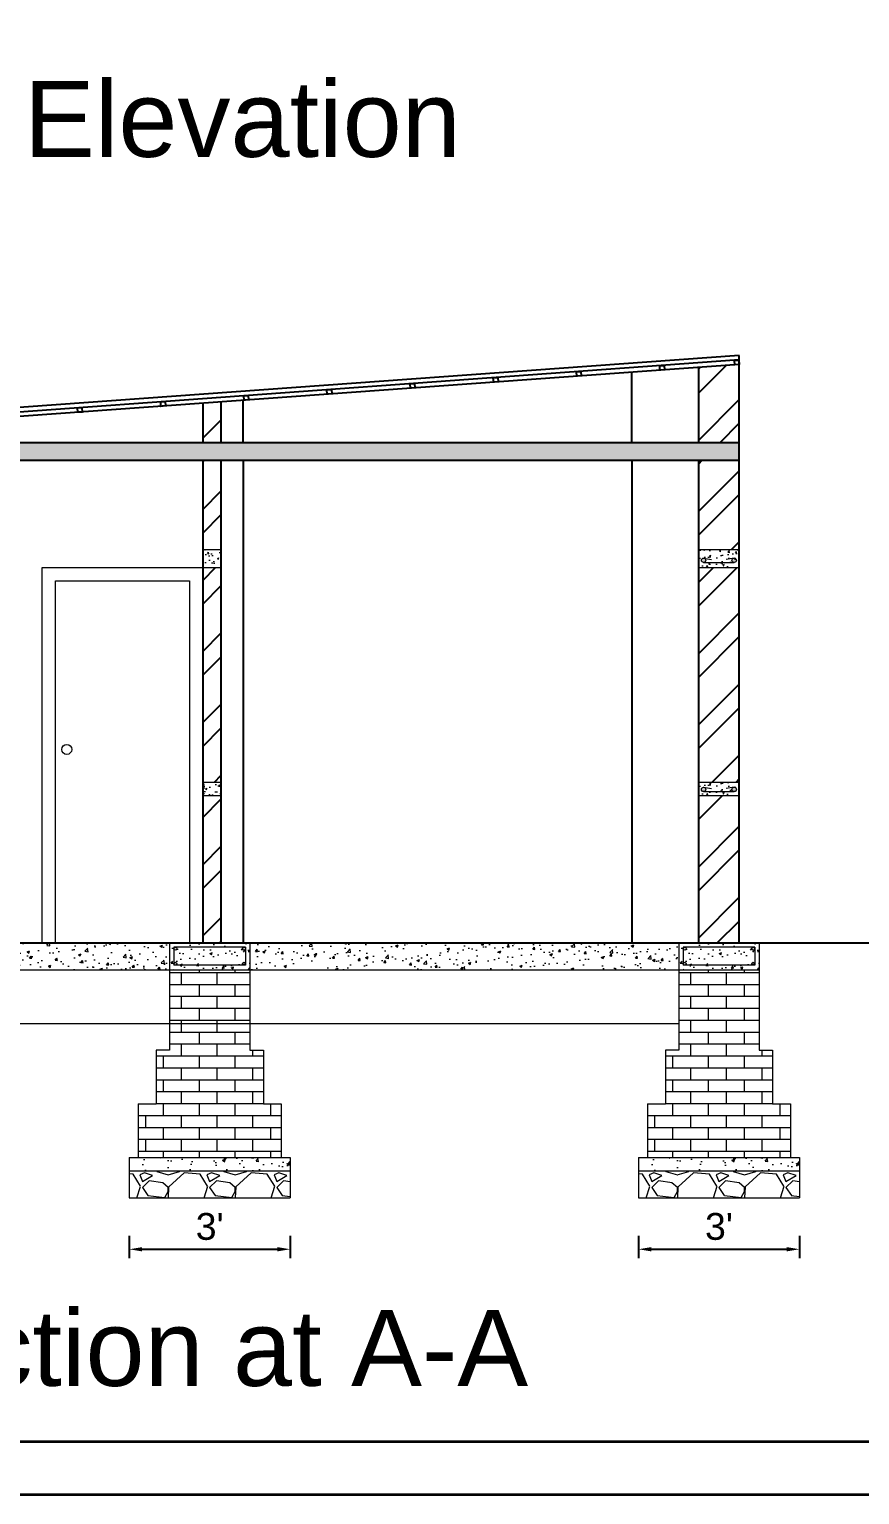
# Model space of a CAD drawing. Header units: inches. Extents: x 54699 to 80583, y -8431 to -3547.
# Drawn here: x 75685.6 to 75871.4, y -8431.4 to -8103.5 of the extents above; entities that cross this region are included whole.
import ezdxf

# ---------------------------------------------------------------- set-up
doc = ezdxf.new("R2010")
doc.units = ezdxf.units.IN
doc.header["$LTSCALE"] = 0.5
doc.header["$MEASUREMENT"] = 0
doc.header["$PDMODE"] = 66
for name, color, linetype, lineweight in [('door', 202, 'Continuous', 5), ('steps', 253, 'Continuous', 20), ('Toilet', 7, 'Continuous', 25), ('WALL - A', 1, 'Continuous', 40)]:
    doc.layers.add(name, color=color, linetype=linetype, lineweight=lineweight)
doc.layers.add('Normal Wall', color=7, linetype='Continuous', lineweight=35, true_color=0xffaf89)
doc.styles.add('Lettring Text', font='arial.ttf')
doc.styles.get("Standard").update_dxf_attribs({"font": 'arial.ttf'})
doc.dimstyles.new('Copy of Standard', dxfattribs={"dimtxt": 6, "dimasz": 2.875, "dimexe": 2, "dimexo": 4, "dimgap": 2, "dimtad": 1, "dimdec": 0, "dimrnd": 1, "dimzin": 0, "dimdsep": 46, "dimlunit": 4, "dimtxsty": 'Lettring Text', "dimcen": 0.1, "dimclrd": 7, "dimclre": 7, "dimclrt": 7, "dimazin": 0, "dimtfac": 0.645, "dimtdec": 0, "dimtmove": 1, "dimatfit": 0, "dimfxl": 3, "dimfxlon": 1, "dimtfillclr": 256, "dimtolj": 1, "dimtzin": 0, "dimlwd": -1, "dimlwe": -1, "dimarcsym": 2})
pattern_1 = [(50, (-4317.0094, -2768.4244), (5.73808146, -0.50201708), [0.6, -6.6]), (355, (-4317.0094, -2768.4244), (-1.11001067, 6.01753707), [0.48, -5.28]), (100.4514445, (-4316.531, -2768.466), (4.62807077, 5.51551993), [0.50992154, -5.6091369]), (46.1842, (-4317.0094, -2766.8244), (8.53793065, -1.32415425), [0.9, -9.9]), (96.635635, (-4316.298, -2766.935), (7.4772956, 7.7929488), [0.7648827, -8.4137101]), (351.184164, (-4317.009, -2766.824), (7.4772956, 7.7929488), [0.72, -7.92]), (21, (-4316.2094, -2767.2244), (4.77525642, -3.22095113), [0.6, -6.6]), (326, (-4316.2094, -2767.2244), (1.94652266, 5.80120036), [0.48, -5.28]), (71.451445, (-4315.8115, -2767.493), (6.721779, 2.58024922), [0.5099215, -5.6091369]), (37.5, (-4317.0094, -2768.4244), (0.09727884, 2.66315083), [0, -5.216, 0, -5.36, 0, -5.3]), (7.5, (-4317.0094, -2768.4244), (2.1045563, 3.1552937), [0, -3.056, 0, -5.096, 0, -2.02]), (327.5, (-4318.7934, -2768.4244), (4.27057949, -0.180438974), [0, -2, 0, -6.24, 0, -8.28]), (317.5, (-4319.5934, -2768.4244), (4.66548935, 0.80083986), [0, -2.6, 0, -4.144, 0, -5.88])]
pattern_2 = [(45, (-4317.009, -2768.424), (-7.9549513, 7.9549513), []), (45, (-4311.706, -2768.424), (-7.9549513, 7.9549513), [])]
pattern_3 = [(50, (-4317.0094, -2768.4244), (3.58630091, -0.31376067), [0.375, -4.125]), (355, (-4317.0094, -2768.4244), (-0.69375667, 3.76096067), [0.3, -3.3]), (100.4514445, (-4316.7106, -2768.4506), (2.89254423, 3.44719995), [0.31870096, -3.50571056]), (46.1842, (-4317.0094, -2767.4244), (5.33620665, -0.8275964), [0.5625, -6.1875]), (96.6356355, (-4316.5647, -2767.4934), (4.67330973, 4.870593), [0.4780517, -5.2585688]), (351.184164, (-4317.0094, -2767.4244), (4.67330973, 4.870593), [0.45, -4.95]), (21, (-4316.5094, -2767.6744), (2.98453526, -2.01309445), [0.375, -4.125]), (326, (-4316.5094, -2767.6744), (1.21657666, 3.62575023), [0.3, -3.3]), (71.4514447, (-4316.2607, -2767.842), (4.20111188, 1.61265576), [0.31870095, -3.50571056]), (37.5, (-4317.0094, -2768.4244), (0.060799277, 1.66446927), [0, -3.26, 0, -3.35, 0, -3.3125]), (7.5, (-4317.0094, -2768.4244), (1.315347687, 1.97205856), [0, -1.91, 0, -3.185, 0, -1.2625]), (327.5, (-4318.1244, -2768.4244), (2.66911218, -0.112774359), [0, -1.25, 0, -3.9, 0, -5.175]), (317.5, (-4318.6244, -2768.4244), (2.91593085, 0.50052491), [0, -1.625, 0, -2.59, 0, -3.675])]
pattern_4 = [(50, (11511.6425, 108204.278), (5.73808146, -0.50201708), [0.6, -6.6]), (355, (11511.6425, 108204.278), (-1.11001067, 6.01753707), [0.48, -5.28]), (100.4514, (11512.1206, 108204.236), (4.62807505, 5.51551634), [0.50992152, -5.6091369]), (46.1842, (11511.6425, 108205.878), (8.5379284, -1.3241521), [0.9, -9.9]), (96.6356, (11512.354, 108205.7675), (7.47730164, 7.79294297), [0.7648823, -8.413704]), (351.1842, (11511.6425, 108205.878), (7.47729556, 7.7929488), [0.72, -7.92]), (21, (11512.4425, 108205.478), (4.77525642, -3.22095113), [0.6, -6.6]), (326, (11512.4425, 108205.478), (1.94652266, 5.80120036), [0.48, -5.28]), (71.4514, (11512.8404, 108205.2094), (6.72178103, 2.58024397), [0.50992152, -5.6091369]), (37.5, (11511.6425, 108204.2779), (0.097278843, 2.66315083), [0, -5.216, 0, -5.36, 0, -5.3]), (7.5, (11511.6425, 108204.2779), (2.1045563, 3.155293695), [0, -3.056, 0, -5.096, 0, -2.02]), (327.5, (11509.8585, 108204.2779), (4.27057949, -0.180438974), [0, -2, 0, -6.24, 0, -8.28]), (317.5, (11509.0585, 108204.278), (4.66548935, 0.80083986), [0, -2.6, 0, -4.144, 0, -5.88])]
pattern_5 = [(50, (11397.731, 108204.278), (5.73808146, -0.50201708), [0.6, -6.6]), (355, (11397.731, 108204.278), (-1.11001067, 6.01753707), [0.48, -5.28]), (100.4514, (11398.2093, 108204.236), (4.62807505, 5.51551634), [0.50992152, -5.6091369]), (46.1842, (11397.731, 108205.878), (8.5379284, -1.3241521), [0.9, -9.9]), (96.6356, (11398.443, 108205.7675), (7.47730164, 7.79294297), [0.7648823, -8.413704]), (351.1842, (11397.731, 108205.878), (7.47729556, 7.7929488), [0.72, -7.92]), (21, (11398.531, 108205.478), (4.77525642, -3.22095113), [0.6, -6.6]), (326, (11398.531, 108205.478), (1.94652266, 5.80120036), [0.48, -5.28]), (71.4514, (11398.929, 108205.2094), (6.72178103, 2.58024397), [0.50992152, -5.6091369]), (37.5, (11397.7311, 108204.2779), (0.097278843, 2.66315083), [0, -5.216, 0, -5.36, 0, -5.3]), (7.5, (11397.731, 108204.2779), (2.1045563, 3.155293695), [0, -3.056, 0, -5.096, 0, -2.02]), (327.5, (11395.9471, 108204.2779), (4.27057949, -0.180438974), [0, -2, 0, -6.24, 0, -8.28]), (317.5, (11395.147, 108204.278), (4.66548935, 0.80083986), [0, -2.6, 0, -4.144, 0, -5.88])]

# ---------------------------------------------------------------- blocks, each defined once
blk = doc.blocks.new('*D1266')
at = {"color": 7, "transparency": 16777216}
for p, q in [((75821.89, -8373.48), (75821.89, -8378.48)), ((75857.89, -8373.48), (75857.89, -8378.48)), ((75824.76, -8376.48), (75855.01, -8376.48))]:
    blk.add_line(p, q, dxfattribs=at)
at = {"color": 7, "linetype": 'ByBlock', "transparency": 16777216}
for points in [[(75824.76, -8376), (75824.76, -8376.96), (75821.89, -8376.48)], [(75855.01, -8376), (75855.01, -8376.96), (75857.89, -8376.48)]]:
    blk.add_solid(points, dxfattribs=at)
at = {"layer": 'Defpoints', "color": 0, "linetype": 'ByBlock', "transparency": 16777216}
for p in [(75821.89, -8361.94), (75857.89, -8361.94), (75857.89, -8376.48)]:
    blk.add_point(p, dxfattribs=at)
at = {"color": 7, "linetype": 'ByBlock', "lineweight": 5, "transparency": 16777216, "insert": (75839.89, -8371.41), "char_height": 6, "attachment_point": 5, "style": 'Lettring Text'}
blk.add_mtext("\\A1;3'", dxfattribs=at)
blk = doc.blocks.new('*D1264')
at = {"color": 7, "transparency": 16777216}
for p, q in [((75707.98, -8373.48), (75707.98, -8378.48)), ((75743.98, -8373.48), (75743.98, -8378.48)), ((75710.85, -8376.48), (75741.1, -8376.48))]:
    blk.add_line(p, q, dxfattribs=at)
at = {"color": 7, "linetype": 'ByBlock', "transparency": 16777216}
for points in [[(75710.85, -8376), (75710.85, -8376.96), (75707.98, -8376.48)], [(75741.1, -8376), (75741.1, -8376.96), (75743.98, -8376.48)]]:
    blk.add_solid(points, dxfattribs=at)
at = {"layer": 'Defpoints', "color": 0, "linetype": 'ByBlock', "transparency": 16777216}
for p in [(75707.98, -8361.94), (75743.98, -8361.94), (75743.98, -8376.48)]:
    blk.add_point(p, dxfattribs=at)
at = {"color": 7, "linetype": 'ByBlock', "lineweight": 5, "transparency": 16777216, "insert": (75725.98, -8371.41), "char_height": 6, "attachment_point": 5, "style": 'Lettring Text'}
blk.add_mtext("\\A1;3'", dxfattribs=at)

msp = doc.modelspace()

# ---------------------------------------------------------------- hatches: boundary and pattern name
at = {"linetype": 'ByBlock', "lineweight": 5}
h = msp.add_hatch(dxfattribs=at)
h.set_pattern_fill('AR-CONC', scale=0.5, style=0)
h.set_pattern_definition(pattern_3)
h.paths.add_polyline_path([(75724.48, -8219.94), (75724.48, -8223.94), (75728.48, -8223.94), (75728.48, -8219.94)])
h = msp.add_hatch(dxfattribs=at)
h.set_pattern_fill('AR-CONC', scale=0.5, style=0)
h.set_pattern_definition([(50, (29596.433, 60583.807), (3.58630091, -0.31376067), [0.375, -4.125]), (355, (29596.433, 60583.807), (-0.69375667, 3.76096067), [0.3, -3.3]), (100.4514, (29596.732, 60583.7807), (2.89254691, 3.44719771), [0.31870095, -3.50571056]), (46.1842, (29596.433, 60584.807), (5.33620524, -0.82759507), [0.5625, -6.1875]), (96.6356, (29596.8777, 60584.738), (4.67331353, 4.87058935), [0.47805144, -5.258565]), (351.1842, (29596.433, 60584.807), (4.67330973, 4.870593), [0.45, -4.95]), (21, (29596.933, 60584.557), (2.98453526, -2.01309445), [0.375, -4.125]), (326, (29596.933, 60584.557), (1.21657666, 3.62575023), [0.3, -3.3]), (71.4514, (29597.1817, 60584.389), (4.20111314, 1.61265248), [0.31870095, -3.50571056]), (37.5, (29596.433, 60583.8069), (0.060799277, 1.66446927), [0, -3.26, 0, -3.35, 0, -3.3125]), (7.5, (29596.433, 60583.8069), (1.315347687, 1.97205856), [0, -1.91, 0, -3.185, 0, -1.2625]), (327.5, (29595.318, 60583.8069), (2.66911218, -0.112774359), [0, -1.25, 0, -3.9, 0, -5.175]), (317.5, (29594.818, 60583.8069), (2.91593085, 0.50052491), [0, -1.625, 0, -2.59, 0, -3.675])])
h.paths.add_polyline_path([(75844.36, -8219.94), (75835.36, -8219.94), (75835.36, -8223.94), (75844.36, -8223.94)])
edge = h.paths.add_edge_path(flags=16)
edge.add_arc((75843.28, -8222.59), 0.496, 180, 268.058, ccw=False)
edge.add_arc((75843.28, -8222.59), 0.496, 0, 180, ccw=False)
edge.add_arc((75843.28, -8222.59), 0.496, -91.942, 0, ccw=False)
edge.add_line((75843.26, -8223.08), (75836.46, -8223.08))
edge.add_arc((75836.44, -8222.59), 0.496, 180, 271.942, ccw=False)
edge.add_arc((75836.44, -8222.59), 0.496, 0, 180, ccw=False)
edge.add_arc((75836.44, -8222.59), 0.496, -88.058, 0, ccw=False)
edge.add_line((75836.46, -8223.08), (75843.26, -8223.08))
h = msp.add_hatch(color=7, dxfattribs=at)
h.paths.add_polyline_path([(75843.77, -8222.31, 0.414214), (75843.28, -8221.82), (75843.11, -8221.85, 0.315664), (75842.78, -8222.31, 1)])
h.paths.add_polyline_path([(75836.61, -8221.85), (75836.44, -8221.82, 0.414214), (75835.95, -8222.31, 0.404321), (75836.42, -8222.81), (75836.46, -8222.81, 0.404321), (75836.94, -8222.31, 0.315664)])
h = msp.add_hatch(dxfattribs=at)
h.set_pattern_fill('AR-CONC', scale=0.5, style=0)
h.set_pattern_definition(pattern_3)
h.paths.add_polyline_path([(75728.48, -8271.94), (75724.48, -8271.94), (75724.48, -8274.94), (75728.48, -8274.94)])
h = msp.add_hatch(dxfattribs=at)
h.set_pattern_fill('AR-CONC', scale=0.5, style=0)
h.set_pattern_definition([(50, (29596.433, 60532.807), (3.58630091, -0.31376067), [0.375, -4.125]), (355, (29596.433, 60532.807), (-0.69375667, 3.76096067), [0.3, -3.3]), (100.4514, (29596.732, 60532.7807), (2.89254691, 3.44719771), [0.31870095, -3.50571056]), (46.1842, (29596.433, 60533.807), (5.33620524, -0.82759507), [0.5625, -6.1875]), (96.6356, (29596.8777, 60533.738), (4.67331353, 4.87058935), [0.47805144, -5.258565]), (351.1842, (29596.433, 60533.807), (4.67330973, 4.870593), [0.45, -4.95]), (21, (29596.933, 60533.557), (2.98453526, -2.01309445), [0.375, -4.125]), (326, (29596.933, 60533.557), (1.21657666, 3.62575023), [0.3, -3.3]), (71.4514, (29597.1817, 60533.389), (4.20111314, 1.61265248), [0.31870095, -3.50571056]), (37.5, (29596.433, 60532.8069), (0.060799277, 1.66446927), [0, -3.26, 0, -3.35, 0, -3.3125]), (7.5, (29596.433, 60532.8069), (1.315347687, 1.97205856), [0, -1.91, 0, -3.185, 0, -1.2625]), (327.5, (29595.318, 60532.8069), (2.66911218, -0.112774359), [0, -1.25, 0, -3.9, 0, -5.175]), (317.5, (29594.818, 60532.8069), (2.91593085, 0.50052491), [0, -1.625, 0, -2.59, 0, -3.675])])
h.paths.add_polyline_path([(75844.36, -8271.94), (75835.36, -8271.94), (75835.36, -8274.94), (75844.36, -8274.94)])
h.paths.add_polyline_path([(75843.26, -8274.08, -0.404321), (75842.78, -8273.59, -1), (75843.77, -8273.59, -0.424176), (75843.26, -8274.08), (75836.46, -8274.08, -0.424176), (75835.95, -8273.59, -1), (75836.94, -8273.59, -0.404321), (75836.46, -8274.08)], flags=16)
h = msp.add_hatch(color=7, dxfattribs=at)
h.paths.add_polyline_path([(75843.77, -8273.59, 0.414214), (75843.28, -8273.09), (75843.11, -8273.12, 0.315664), (75842.78, -8273.59, 1)])
h.paths.add_polyline_path([(75836.61, -8273.12), (75836.44, -8273.09, 0.414214), (75835.95, -8273.59, 0.404321), (75836.42, -8274.08), (75836.46, -8274.08, 0.404321), (75836.94, -8273.59, 0.315664)])
at = {"layer": 'door', "ltscale": 0.5}
h = msp.add_hatch(dxfattribs=at)
h.set_pattern_fill('AR-CONC', color=256, scale=0.8, style=0)
h.set_pattern_definition(pattern_1)
h.paths.add_polyline_path([(75844.42, -8199.94), (75844.42, -8195.94), (75603.48, -8195.94), (75603.48, -8199.94)])
h = msp.add_hatch(dxfattribs=at)
h.set_pattern_fill('AR-CONC', color=256, scale=0.8, style=0)
h.set_pattern_definition(pattern_5)
h.paths.add_polyline_path([(75734.98, -8307.94), (75716.98, -8307.94), (75716.98, -8313.94), (75734.98, -8313.94), (75734.98, -8308.89)])
h.paths.add_polyline_path([(75733.98, -8308.89), (75733.98, -8312.94), (75717.98, -8312.94), (75717.98, -8308.89), (75718.28, -8308.89, -0.049683), (75718.35, -8308.89)], flags=16)
h.paths.add_polyline_path([(75733.97, -8309.23, -1), (75733.3, -8309.23, -1)], flags=0)
h.paths.add_polyline_path([(75733.98, -8312.61, -1), (75733.31, -8312.61, -1)], flags=16)
h.paths.add_polyline_path([(75718.65, -8312.61, -1), (75717.98, -8312.61, -1)], flags=16)
h = msp.add_hatch(dxfattribs=at)
h.set_pattern_fill('AR-CONC', color=256, scale=0.8, style=0)
h.set_pattern_definition(pattern_4)
h.paths.add_polyline_path([(75848.89, -8307.94), (75830.89, -8307.94), (75830.89, -8313.94), (75848.89, -8313.94), (75848.89, -8308.89)])
h.paths.add_polyline_path([(75847.89, -8308.89), (75847.89, -8312.94), (75831.89, -8312.94), (75831.89, -8308.89), (75832.19, -8308.89, -0.049683), (75832.26, -8308.89)], flags=16)
h.paths.add_polyline_path([(75847.88, -8309.23, -1), (75847.21, -8309.23, -1)], flags=0)
h.paths.add_polyline_path([(75847.89, -8312.61, -1), (75847.22, -8312.61, -1)], flags=16)
h.paths.add_polyline_path([(75832.56, -8312.61, -1), (75831.89, -8312.61, -1)], flags=16)
h = msp.add_hatch(dxfattribs=at)
h.set_pattern_fill('AR-CONC', color=256, scale=0.8, style=0)
h.set_pattern_definition(pattern_5)
h.paths.add_polyline_path([(75733.98, -8308.89), (75717.98, -8308.89), (75717.98, -8312.94), (75733.98, -8312.94)])
h = msp.add_hatch(color=256, dxfattribs=at)
h.paths.add_polyline_path([(75718.65, -8309.23, 0.385424), (75718.35, -8308.89), (75718.28, -8308.89, 0.385424), (75717.98, -8309.23, 1)])
h.paths.add_polyline_path([(75717.98, -8312.61, 1), (75718.65, -8312.61, 1)])
h.paths.add_polyline_path([(75733.3, -8309.23, 1), (75733.97, -8309.23, 1)])
h.paths.add_polyline_path([(75733.31, -8312.61, 1), (75733.98, -8312.61, 1)])
h = msp.add_hatch(dxfattribs=at)
h.set_pattern_fill('AR-CONC', color=256, scale=0.8, style=0)
h.set_pattern_definition(pattern_4)
h.paths.add_polyline_path([(75847.89, -8308.89), (75831.89, -8308.89), (75831.89, -8312.94), (75847.89, -8312.94)])
h = msp.add_hatch(color=256, dxfattribs=at)
h.paths.add_polyline_path([(75832.56, -8309.23, 0.385424), (75832.26, -8308.89), (75832.19, -8308.89, 0.385424), (75831.89, -8309.23, 1)])
h.paths.add_polyline_path([(75831.89, -8312.61, 1), (75832.56, -8312.61, 1)])
h.paths.add_polyline_path([(75847.21, -8309.23, 1), (75847.88, -8309.23, 1)])
h.paths.add_polyline_path([(75847.22, -8312.61, 1), (75847.89, -8312.61, 1)])
at = {"layer": 'door', "ltscale": 0.5, "transparency": 33554648}
h = msp.add_hatch(dxfattribs=at)
h.set_pattern_fill('AR-BRSTD', color=256)
h.set_pattern_definition([(0, (-79676.3429, 18579.4835), (0, 2.667), []), (90, (-79676.343, 18579.4835), (-4, 2.667), [2.667, -2.667])])
h.paths.add_polyline_path([(75734.98, -8313.94), (75716.98, -8313.94), (75716.98, -8331.94), (75734.98, -8331.94)])
h.paths.add_polyline_path([(75737.98, -8331.94), (75713.98, -8331.94), (75713.98, -8343.94), (75734.98, -8343.94), (75737.98, -8343.94)])
h.paths.add_polyline_path([(75741.98, -8343.94), (75734.98, -8343.94), (75713.98, -8343.94), (75709.98, -8343.94), (75709.98, -8355.94), (75741.98, -8355.94)])
h = msp.add_hatch(dxfattribs=at)
h.set_pattern_fill('AR-BRSTD', color=256)
h.set_pattern_definition([(0, (-79562.4315, 18579.4835), (0, 2.667), []), (90, (-79562.4315, 18579.4835), (-4, 2.667), [2.667, -2.667])])
h.paths.add_polyline_path([(75848.89, -8313.94), (75830.89, -8313.94), (75830.89, -8331.94), (75848.89, -8331.94)])
h.paths.add_polyline_path([(75851.89, -8331.94), (75827.89, -8331.94), (75827.89, -8343.94), (75848.89, -8343.94), (75851.89, -8343.94)])
h.paths.add_polyline_path([(75855.89, -8343.94), (75848.89, -8343.94), (75827.89, -8343.94), (75823.89, -8343.94), (75823.89, -8355.94), (75855.89, -8355.94)])
at = {"layer": 'door', "ltscale": 0.5}
h = msp.add_hatch(dxfattribs=at)
h.set_pattern_fill('AR-CONC', color=256, style=0)
h.set_pattern_definition([(50, (70958.2386, 60086.9365), (7.17260183, -0.62752135), [0.75, -8.25]), (355, (70958.2386, 60086.9365), (-1.3875133, 7.5219213), [0.6, -6.6]), (100.4514, (70958.836, 60086.884), (5.7850938, 6.8943954), [0.6374019, -7.0114211]), (46.1842, (70958.239, 60088.9365), (10.6724105, -1.6551901), [1.125, -12.375]), (96.6356, (70959.128, 60088.799), (9.346627, 9.7411787), [0.9561029, -10.51713]), (351.1842, (70958.239, 60088.937), (9.3466195, 9.741186), [0.9, -9.9]), (21, (70959.2386, 60088.4365), (5.9690705, -4.0261889), [0.75, -8.25]), (326, (70959.2386, 60088.4365), (2.4331533, 7.25150045), [0.6, -6.6]), (71.4514, (70959.736, 60088.101), (8.4022263, 3.225305), [0.6374019, -7.0114211]), (37.5, (70958.2386, 60086.9365), (0.12159855, 3.32893854), [0, -6.52, 0, -6.7, 0, -6.625]), (7.5, (70958.2386, 60086.9365), (2.63069537, 3.94411712), [0, -3.82, 0, -6.37, 0, -2.525]), (327.5, (70956.0086, 60086.9365), (5.33822436, -0.22554872), [0, -2.5, 0, -7.8, 0, -10.35]), (317.5, (70955.0086, 60086.9365), (5.8318617, 1.00104982), [0, -3.25, 0, -5.18, 0, -7.35])])
h.paths.add_polyline_path([(75743.98, -8355.94), (75707.98, -8355.94), (75707.98, -8358.94), (75743.98, -8358.94)])
h = msp.add_hatch(dxfattribs=at)
h.set_pattern_fill('AR-CONC', color=256, style=0)
h.set_pattern_definition([(50, (71072.15, 60086.9365), (7.17260183, -0.62752135), [0.75, -8.25]), (355, (71072.15, 60086.9365), (-1.3875133, 7.5219213), [0.6, -6.6]), (100.4514, (71072.7476, 60086.884), (5.7850938, 6.8943954), [0.6374019, -7.0114211]), (46.1842, (71072.15, 60088.9365), (10.6724105, -1.6551901), [1.125, -12.375]), (96.6356, (71073.039, 60088.799), (9.346627, 9.7411787), [0.9561029, -10.51713]), (351.1842, (71072.15, 60088.937), (9.3466195, 9.741186), [0.9, -9.9]), (21, (71073.15, 60088.4365), (5.9690705, -4.0261889), [0.75, -8.25]), (326, (71073.15, 60088.4365), (2.4331533, 7.25150045), [0.6, -6.6]), (71.4514, (71073.647, 60088.101), (8.4022263, 3.225305), [0.6374019, -7.0114211]), (37.5, (71072.15, 60086.9365), (0.12159855, 3.32893854), [0, -6.52, 0, -6.7, 0, -6.625]), (7.5, (71072.15, 60086.9365), (2.63069537, 3.94411712), [0, -3.82, 0, -6.37, 0, -2.525]), (327.5, (71069.92, 60086.9365), (5.33822436, -0.22554872), [0, -2.5, 0, -7.8, 0, -10.35]), (317.5, (71068.92, 60086.9365), (5.8318617, 1.00104982), [0, -3.25, 0, -5.18, 0, -7.35])])
h.paths.add_polyline_path([(75857.89, -8355.94), (75821.89, -8355.94), (75821.89, -8358.94), (75857.89, -8358.94)])
at = {"layer": 'door', "ltscale": 0.5, "transparency": 33554648}
h = msp.add_hatch(dxfattribs=at)
h.set_pattern_fill('GRAVEL', color=256, scale=15)
h.set_pattern_definition([(228.0127875, (-285472.636, 22422.9231), (-120, -135), [2.01804, -199.7863207]), (184.96974073, (-285473.986, 22421.4231), (180, 15), [3.46302, -342.8388714]), (132.51044708, (-285477.436, 22421.1231), (150, -165), [2.44182, -241.74048894]), (267.273689, (-285483.286, 22417.3731), (15, 300), [3.15357, -312.2033706]), (292.83365418, (-285483.436, 22414.2231), (-75, 180), [3.092325, -306.1405969]), (357.273689, (-285482.236, 22411.3731), (-300, 15), [3.15357, -312.2033706]), (37.69424047, (-285479.086, 22411.2231), (-195, -150), [4.170435, -412.87272823]), (72.25532837, (-285475.786, 22413.7731), (105, 330), [3.93732, -389.79482245]), (121.42956562, (-285474.586, 22417.5231), (-120, 195), [3.16425, -313.26109665]), (175.2363583, (-285476.236, 22420.2231), (165, -15), [3.61248, -177.0114387]), (222.3974378, (-285479.836, 22420.5231), (-180, -165), [4.67172, -462.5006251]), (138.81407483, (-285468.436, 22417.2231), (-105, 90), [1.594515, -157.8576722]), (171.4692344, (-285469.636, 22418.2731), (195, -30), [3.033555, -300.32267124]), (225, (-285472.636, 22418.723), (-2e-15, -15), [2.121315, -19.09188844]), (203.1985905, (-285473.686, 22420.5231), (75, 30), [1.14237, -113.0942266]), (291.8014095, (-285474.736, 22420.073), (-15, 45), [1.615545, -79.1619271]), (30.9637565, (-285474.136, 22418.573), (45, 30), [2.623935, -84.8403434]), (161.5650512, (-285471.886, 22419.923), (30, -15), [1.897365, -45.5367999]), (16.38954033, (-285483.436, 22420.0731), (150, 45), [2.658, -263.1426772]), (70.34617594, (-285480.886, 22420.8231), (-60, -165), [2.229915, -220.7611162]), (293.1985905, (-285471.886, 22422.9231), (-30, 75), [2.284725, -111.9518716]), (343.61045967, (-285470.986, 22420.8231), (-150, 45), [2.658, -263.1426772]), (339.4439548, (-285483.436, 22410.7731), (-75, 30), [2.5632, -125.5968562]), (294.77514057, (-285481.036, 22409.8731), (-75, 165), [2.14767, -212.61964595]), (66.8014095, (-285471.736, 22407.9231), (30, 75), [2.284725, -111.9518716]), (17.35402464, (-285470.836, 22410.0231), (-195, -60), [2.514465, -248.9313542]), (69.4439548, (-285479.086, 22407.9231), (-30, -75), [1.2816, -126.8784562]), (101.3099325, (-285472.636, 22407.923), (-15, 60), [0.76485, -75.7204427]), (165.9637565, (-285472.786, 22408.673), (45, -15), [3.092325, -58.7542594]), (186.00900596, (-285475.786, 22409.4231), (150, 15), [2.86575, -283.7088476]), (303.6900675, (-285474.136, 22417.223), (-15, 30), [2.16333, -51.91993913]), (353.15722659, (-285472.936, 22415.4231), (255, -30), [3.77691, -373.91343936]), (60.9453959, (-285469.186, 22414.9731), (-60, -105), [1.54434, -152.8901121]), (90, (-285468.436, 22416.323), (-15, 15), [0.9, -14.1]), (120.25643716, (-285476.086, 22409.8731), (60, -105), [2.08386, -206.30279984]), (48.0127875, (-285477.136, 22411.6731), (120, 135), [4.03608, -197.7682807]), (0, (-285474.436, 22414.673), (15, 15), [3.9, -11.1]), (325.30484647, (-285470.536, 22414.6731), (150, -105), [2.37171, -234.7991145]), (254.0546041, (-285468.586, 22413.3231), (-15, -60), [2.18403, -107.01761834]), (207.64597536, (-285469.186, 22411.2231), (-285, -150), [3.555975, -352.04211273]), (175.42607874, (-285472.336, 22409.5731), (-195, 15), [3.761985, -372.4361011])])
h.paths.add_polyline_path([(75743.98, -8358.94), (75707.98, -8358.94), (75707.98, -8364.94), (75743.98, -8364.94)])
h = msp.add_hatch(dxfattribs=at)
h.set_pattern_fill('GRAVEL', color=256, scale=15)
h.set_pattern_definition([(228.0127875, (-285358.7247, 22422.9231), (-120, -135), [2.01804, -199.7863207]), (184.96974073, (-285360.0747, 22421.4231), (180, 15), [3.46302, -342.8388714]), (132.51044708, (-285363.5247, 22421.1231), (150, -165), [2.44182, -241.74048894]), (267.273689, (-285369.3747, 22417.3731), (15, 300), [3.15357, -312.2033706]), (292.83365418, (-285369.5247, 22414.2231), (-75, 180), [3.092325, -306.1405969]), (357.273689, (-285368.3247, 22411.3731), (-300, 15), [3.15357, -312.2033706]), (37.69424047, (-285365.1747, 22411.2231), (-195, -150), [4.170435, -412.87272823]), (72.25532837, (-285361.8747, 22413.7731), (105, 330), [3.93732, -389.79482245]), (121.42956562, (-285360.6747, 22417.5231), (-120, 195), [3.16425, -313.26109665]), (175.2363583, (-285362.3247, 22420.2231), (165, -15), [3.61248, -177.0114387]), (222.3974378, (-285365.9247, 22420.5231), (-180, -165), [4.67172, -462.5006251]), (138.81407483, (-285354.5247, 22417.2231), (-105, 90), [1.594515, -157.8576722]), (171.4692344, (-285355.7247, 22418.2731), (195, -30), [3.033555, -300.32267124]), (225, (-285358.725, 22418.723), (-2e-15, -15), [2.121315, -19.09188844]), (203.1985905, (-285359.7747, 22420.5231), (75, 30), [1.14237, -113.0942266]), (291.8014095, (-285360.8247, 22420.073), (-15, 45), [1.615545, -79.1619271]), (30.9637565, (-285360.2247, 22418.573), (45, 30), [2.623935, -84.8403434]), (161.5650512, (-285357.9747, 22419.923), (30, -15), [1.897365, -45.5367999]), (16.38954033, (-285369.5247, 22420.0731), (150, 45), [2.658, -263.1426772]), (70.34617594, (-285366.9747, 22420.8231), (-60, -165), [2.229915, -220.7611162]), (293.1985905, (-285357.9747, 22422.9231), (-30, 75), [2.284725, -111.9518716]), (343.61045967, (-285357.0747, 22420.8231), (-150, 45), [2.658, -263.1426772]), (339.4439548, (-285369.5247, 22410.7731), (-75, 30), [2.5632, -125.5968562]), (294.77514057, (-285367.1247, 22409.8731), (-75, 165), [2.14767, -212.61964595]), (66.8014095, (-285357.8247, 22407.9231), (30, 75), [2.284725, -111.9518716]), (17.35402464, (-285356.9247, 22410.0231), (-195, -60), [2.514465, -248.9313542]), (69.4439548, (-285365.1747, 22407.9231), (-30, -75), [1.2816, -126.8784562]), (101.3099325, (-285358.7247, 22407.923), (-15, 60), [0.76485, -75.7204427]), (165.9637565, (-285358.8747, 22408.673), (45, -15), [3.092325, -58.7542594]), (186.00900596, (-285361.8747, 22409.4231), (150, 15), [2.86575, -283.7088476]), (303.6900675, (-285360.2247, 22417.223), (-15, 30), [2.16333, -51.91993913]), (353.15722659, (-285359.0247, 22415.4231), (255, -30), [3.77691, -373.91343936]), (60.9453959, (-285355.2747, 22414.9731), (-60, -105), [1.54434, -152.8901121]), (90, (-285354.525, 22416.323), (-15, 15), [0.9, -14.1]), (120.25643716, (-285362.1747, 22409.8731), (60, -105), [2.08386, -206.30279984]), (48.0127875, (-285363.2247, 22411.6731), (120, 135), [4.03608, -197.7682807]), (0, (-285360.525, 22414.673), (15, 15), [3.9, -11.1]), (325.30484647, (-285356.6247, 22414.6731), (150, -105), [2.37171, -234.7991145]), (254.0546041, (-285354.6747, 22413.3231), (-15, -60), [2.18403, -107.01761834]), (207.64597536, (-285355.2747, 22411.2231), (-285, -150), [3.555975, -352.04211273]), (175.42607874, (-285358.4247, 22409.5731), (-195, 15), [3.761985, -372.4361011])])
h.paths.add_polyline_path([(75857.89, -8358.94), (75821.89, -8358.94), (75821.89, -8364.94), (75857.89, -8364.94)])
at = {"layer": 'steps', "ltscale": 0.3}
h = msp.add_hatch(dxfattribs=at)
h.set_pattern_fill('AR-CONC', scale=0.8, style=0)
h.set_pattern_definition(pattern_1)
h.paths.add_polyline_path([(75716.98, -8313.94), (75716.98, -8307.94), (75616.98, -8307.94), (75616.98, -8313.94)])
h = msp.add_hatch(dxfattribs=at)
h.set_pattern_fill('AR-CONC', scale=0.8, style=0)
h.set_pattern_definition(pattern_1)
h.paths.add_polyline_path([(75734.98, -8307.94), (75734.98, -8313.94), (75830.89, -8313.94), (75830.89, -8307.94)])
at = {"layer": 'WALL - A', "lineweight": 25}
h = msp.add_hatch(dxfattribs=at)
h.set_pattern_fill('ANSI32', color=256, scale=30, style=0)
h.set_pattern_definition(pattern_2)
h.paths.add_polyline_path([(75844.42, -8178.5), (75835.36, -8179.16), (75835.36, -8195.94), (75844.42, -8195.94)])
h = msp.add_hatch(dxfattribs=at)
h.set_pattern_fill('ANSI32', color=256, scale=30, style=0)
h.set_pattern_definition(pattern_2)
h.paths.add_polyline_path([(75724.48, -8195.94), (75728.48, -8195.94), (75728.48, -8186.9), (75724.48, -8187.19)])
h = msp.add_hatch(dxfattribs=at)
h.set_pattern_fill('ANSI32', color=256, scale=30, style=0)
h.set_pattern_definition(pattern_2)
h.paths.add_polyline_path([(75724.48, -8219.94), (75728.48, -8219.94), (75728.48, -8199.94), (75724.48, -8199.94)])
h = msp.add_hatch(dxfattribs=at)
h.set_pattern_fill('ANSI32', color=256, scale=30, style=0)
h.set_pattern_definition(pattern_2)
h.paths.add_polyline_path([(75835.36, -8219.94), (75844.42, -8219.94), (75844.42, -8199.94), (75835.36, -8199.94)])
h = msp.add_hatch(dxfattribs=at)
h.set_pattern_fill('ANSI32', color=256, scale=30, style=0)
h.set_pattern_definition(pattern_2)
h.paths.add_polyline_path([(75728.48, -8223.94), (75724.48, -8223.94), (75724.48, -8271.94), (75728.48, -8271.94)])
h = msp.add_hatch(dxfattribs=at)
h.set_pattern_fill('ANSI32', color=256, scale=30, style=0)
h.set_pattern_definition(pattern_2)
h.paths.add_polyline_path([(75835.36, -8271.94), (75844.42, -8271.94), (75844.42, -8223.94), (75835.36, -8223.94)])
h = msp.add_hatch(dxfattribs=at)
h.set_pattern_fill('ANSI32', color=256, scale=30, style=0)
h.set_pattern_definition(pattern_2)
h.paths.add_polyline_path([(75728.48, -8274.94), (75724.48, -8274.94), (75724.48, -8307.94), (75728.48, -8307.94)])
h = msp.add_hatch(dxfattribs=at)
h.set_pattern_fill('ANSI32', color=256, scale=30, style=0)
h.set_pattern_definition(pattern_2)
h.paths.add_polyline_path([(75835.36, -8307.94), (75844.42, -8307.94), (75844.42, -8274.94), (75835.36, -8274.94)])

# ---------------------------------------------------------------- linework, layer by layer
at = {"color": 7, "linetype": 'ByBlock', "lineweight": 5}
for p, q in [((75724.48, -8219.94), (75728.48, -8219.94)), ((75835.36, -8219.94), (75844.36, -8219.94)), ((75836.42, -8222.81), (75843.28, -8222.81)), ((75836.44, -8221.82), (75838.19, -8222.13)), ((75843.28, -8221.82), (75841.53, -8222.13)), ((75724.48, -8223.94), (75728.48, -8223.94)), ((75724.48, -8223.94), (75728.48, -8223.94)), ((75835.36, -8223.94), (75844.36, -8223.94)), ((75835.36, -8223.94), (75844.36, -8223.94)), ((75724.48, -8271.94), (75728.48, -8271.94)), ((75835.36, -8271.94), (75844.36, -8271.94)), ((75724.48, -8274.94), (75728.48, -8274.94)), ((75724.48, -8274.94), (75728.48, -8274.94)), ((75835.36, -8274.94), (75844.36, -8274.94)), ((75835.36, -8274.94), (75844.36, -8274.94)), ((75836.42, -8274.08), (75843.28, -8274.08)), ((75836.44, -8273.09), (75838.19, -8273.4)), ((75843.28, -8273.09), (75841.53, -8273.4))]:
    msp.add_line(p, q, dxfattribs=at)
at = {"color": 7, "linetype": 'ByBlock', "lineweight": 5, "ltscale": 10}
msp.add_line((75616.98, -8325.95), (75830.89, -8325.93), dxfattribs=at)
at = {"color": 7, "linetype": 'ByBlock', "lineweight": 5}
for centre in [(75836.44, -8222.31), (75843.28, -8222.31), (75836.44, -8273.59), (75843.28, -8273.59)]:
    msp.add_circle(centre, 0.496, dxfattribs=at)
at = {"layer": 'door', "ltscale": 0.5}
for p, q in [((75716.98, -8307.94), (75734.98, -8307.94)), ((75716.98, -8307.94), (75716.98, -8331.94)), ((75721.48, -8307.94), (75730.48, -8307.94)), ((75721.48, -8307.94), (75730.48, -8307.94)), ((75730.48, -8307.94), (75721.48, -8307.94)), ((75721.48, -8307.94), (75730.48, -8307.94)), ((75730.48, -8307.94), (75721.48, -8307.94)), ((75734.98, -8307.94), (75734.98, -8331.94)), ((75830.89, -8307.94), (75848.89, -8307.94)), ((75830.89, -8307.94), (75830.89, -8331.94)), ((75835.39, -8307.94), (75844.39, -8307.94)), ((75835.39, -8307.94), (75844.39, -8307.94)), ((75844.39, -8307.94), (75835.39, -8307.94)), ((75835.39, -8307.94), (75844.39, -8307.94)), ((75844.39, -8307.94), (75835.39, -8307.94)), ((75848.89, -8307.94), (75848.89, -8331.94)), ((75733.98, -8308.89), (75717.98, -8308.89)), ((75717.98, -8308.89), (75717.98, -8312.94)), ((75733.47, -8308.89), (75732.98, -8309.54)), ((75733.98, -8309.34), (75733.47, -8310)), ((75733.98, -8308.89), (75733.98, -8312.94)), ((75847.89, -8308.89), (75831.89, -8308.89)), ((75831.89, -8308.89), (75831.89, -8312.94)), ((75847.38, -8308.89), (75846.89, -8309.54)), ((75847.89, -8309.34), (75847.38, -8310)), ((75847.89, -8308.89), (75847.89, -8312.94)), ((75603.48, -8313.94), (75844.39, -8313.94)), ((75716.98, -8313.94), (75734.98, -8313.94)), ((75733.98, -8312.94), (75717.98, -8312.94)), ((75830.89, -8313.94), (75848.89, -8313.94)), ((75847.89, -8312.94), (75831.89, -8312.94)), ((75713.98, -8331.94), (75713.98, -8343.94)), ((75716.98, -8331.94), (75713.98, -8331.94)), ((75734.98, -8331.94), (75737.98, -8331.94)), ((75737.98, -8331.94), (75737.98, -8343.94)), ((75827.89, -8331.94), (75827.89, -8343.94)), ((75830.89, -8331.94), (75827.89, -8331.94)), ((75848.89, -8331.94), (75851.89, -8331.94)), ((75851.89, -8331.94), (75851.89, -8343.94)), ((75709.98, -8343.94), (75713.98, -8343.94)), ((75709.98, -8343.94), (75709.98, -8355.94)), ((75737.98, -8343.94), (75741.98, -8343.94)), ((75741.98, -8343.94), (75741.98, -8355.94)), ((75823.89, -8343.94), (75827.89, -8343.94)), ((75823.89, -8343.94), (75823.89, -8355.94)), ((75851.89, -8343.94), (75855.89, -8343.94)), ((75855.89, -8343.94), (75855.89, -8355.94)), ((75707.98, -8355.94), (75743.98, -8355.94)), ((75707.98, -8355.94), (75707.98, -8364.94)), ((75743.98, -8355.94), (75743.98, -8364.94)), ((75821.89, -8355.94), (75857.89, -8355.94)), ((75821.89, -8355.94), (75821.89, -8364.94)), ((75857.89, -8355.94), (75857.89, -8364.94)), ((75707.98, -8358.94), (75743.98, -8358.94)), ((75821.89, -8358.94), (75857.89, -8358.94)), ((75707.98, -8364.94), (75743.98, -8364.94)), ((75821.89, -8364.94), (75857.89, -8364.94))]:
    msp.add_line(p, q, dxfattribs=at)
for centre, radius in [((75694, -8264.63), 1.12), ((75718.31, -8309.23), 0.335), ((75733.64, -8309.23), 0.335), ((75832.22, -8309.23), 0.335), ((75847.55, -8309.23), 0.335), ((75718.31, -8312.61), 0.335), ((75733.64, -8312.61), 0.335), ((75832.22, -8312.61), 0.335), ((75847.55, -8312.61), 0.335)]:
    msp.add_circle(centre, radius, dxfattribs=at)
at = {"layer": 'Normal Wall'}
for points in [[(75507.54, -7680.87), (76565.54, -7680.87), (76565.54, -8431.39), (75507.54, -8431.39)], [(75507.54, -7680.87), (76565.54, -7680.87), (76565.54, -8431.39), (75507.54, -8431.39)], [(76553.63, -7692.77), (75531.35, -7692.77), (75531.35, -8419.49), (76553.63, -8419.49)], [(76553.63, -7692.77), (75531.35, -7692.77), (75531.35, -8419.49), (76553.63, -8419.49)]]:
    msp.add_lwpolyline(points, close=True, dxfattribs=at)
at = {"layer": 'steps', "color": 7, "ltscale": 0.3}
for p, q in [((75688.48, -8307.94), (75688.48, -8223.94)), ((75688.48, -8223.94), (75724.48, -8223.94)), ((75724.48, -8223.94), (75724.48, -8307.94)), ((75691.48, -8307.94), (75691.48, -8226.94)), ((75691.48, -8226.94), (75721.48, -8226.94)), ((75721.48, -8226.94), (75721.48, -8307.94))]:
    msp.add_line(p, q, dxfattribs=at)
at = {"layer": 'Toilet'}
for p, q in [((75844.42, -8176.5), (75573.48, -8196.11)), ((75844.42, -8307.94), (75844.42, -8176.5)), ((75844.42, -8177.5), (75573.48, -8197.11)), ((75844.42, -8178.5), (75573.48, -8198.12)), ((75820.37, -8195.94), (75820.37, -8180.25)), ((75835.36, -8195.94), (75835.36, -8179.16)), ((75724.48, -8195.94), (75724.48, -8187.19)), ((75728.48, -8186.9), (75728.48, -8195.94)), ((75733.48, -8195.94), (75733.48, -8186.53)), ((75603.48, -8195.94), (75844.42, -8195.94)), ((75603.48, -8199.94), (75844.42, -8199.94)), ((75724.48, -8307.94), (75724.48, -8199.94)), ((75728.48, -8199.94), (75728.48, -8307.94)), ((75733.48, -8199.94), (75733.48, -8307.94)), ((75820.37, -8199.94), (75820.37, -8307.94)), ((75835.36, -8307.94), (75835.36, -8199.94)), ((75603.48, -8307.94), (75844.42, -8307.94)), ((75721.45, -8307.94), (75730.51, -8307.94)), ((75835.36, -8307.94), (75844.42, -8307.94)), ((75844.42, -8307.94), (75880.42, -8307.94))]:
    msp.add_line(p, q, dxfattribs=at)
for points in [[(75808.02, -8180.14), (75809.01, -8180.06), (75809.08, -8181.06), (75808.09, -8181.13)], [(75826.62, -8178.79), (75827.61, -8178.72), (75827.69, -8179.72), (75826.69, -8179.79)], [(75843.35, -8177.58), (75844.35, -8177.51), (75844.42, -8178.5), (75843.42, -8178.58)], [(75770.81, -8182.83), (75771.81, -8182.76), (75771.88, -8183.75), (75770.89, -8183.83)], [(75789.41, -8181.48), (75790.41, -8181.41), (75790.48, -8182.41), (75789.49, -8182.48)], [(75715.01, -8186.87), (75716.01, -8186.8), (75716.08, -8187.79), (75715.08, -8187.87)], [(75733.61, -8185.52), (75734.61, -8185.45), (75734.68, -8186.45), (75733.68, -8186.52)], [(75752.21, -8184.18), (75753.21, -8184.1), (75753.28, -8185.1), (75752.28, -8185.17)], [(75696.41, -8188.21), (75697.41, -8188.14), (75697.48, -8189.14), (75696.48, -8189.21)]]:
    msp.add_lwpolyline(points, close=True, dxfattribs=at)

# ---------------------------------------------------------------- texts
at = {"color": 7, "linetype": 'ByBlock', "lineweight": 5, "char_height": 6, "width": 232.9624, "attachment_point": 5}
for s, insert in [('{\\fArial CE|b0|i0|c238|p34;\\P\\fArial CE|b0|i0|c0|p34;\\H2.8333x;North Elevation}', (75700.95, -8118.67)), ('{\\fArial CE|b0|i0|c238|p34;\\P\\fArial CE|b0|i0|c0|p34;\\H2.8333x;Section at A-A}', (75721.3, -8393.67))]:
    msp.add_mtext(s, dxfattribs=dict(at, insert=insert))

# ---------------------------------------------------------------- dimensions: what is measured, and where the dimension line sits
at = {"color": 7, "linetype": 'ByBlock', "lineweight": 5}
for base, p1, p2, picture, middle in [((75743.98, -8376.48), (75707.98, -8361.94), (75743.98, -8361.94), '*D1264', (75725.98, -8371.41)), ((75857.89, -8376.48), (75821.89, -8361.94), (75857.89, -8361.94), '*D1266', (75839.89, -8371.41))]:
    dim = msp.add_linear_dim(base=base, p1=p1, p2=p2, dimstyle='Copy of Standard', dxfattribs=at)
    dim.commit()
    dim.dimension.update_dxf_attribs({"geometry": picture, "text_midpoint": middle})

doc.saveas('drawing.dxf')
